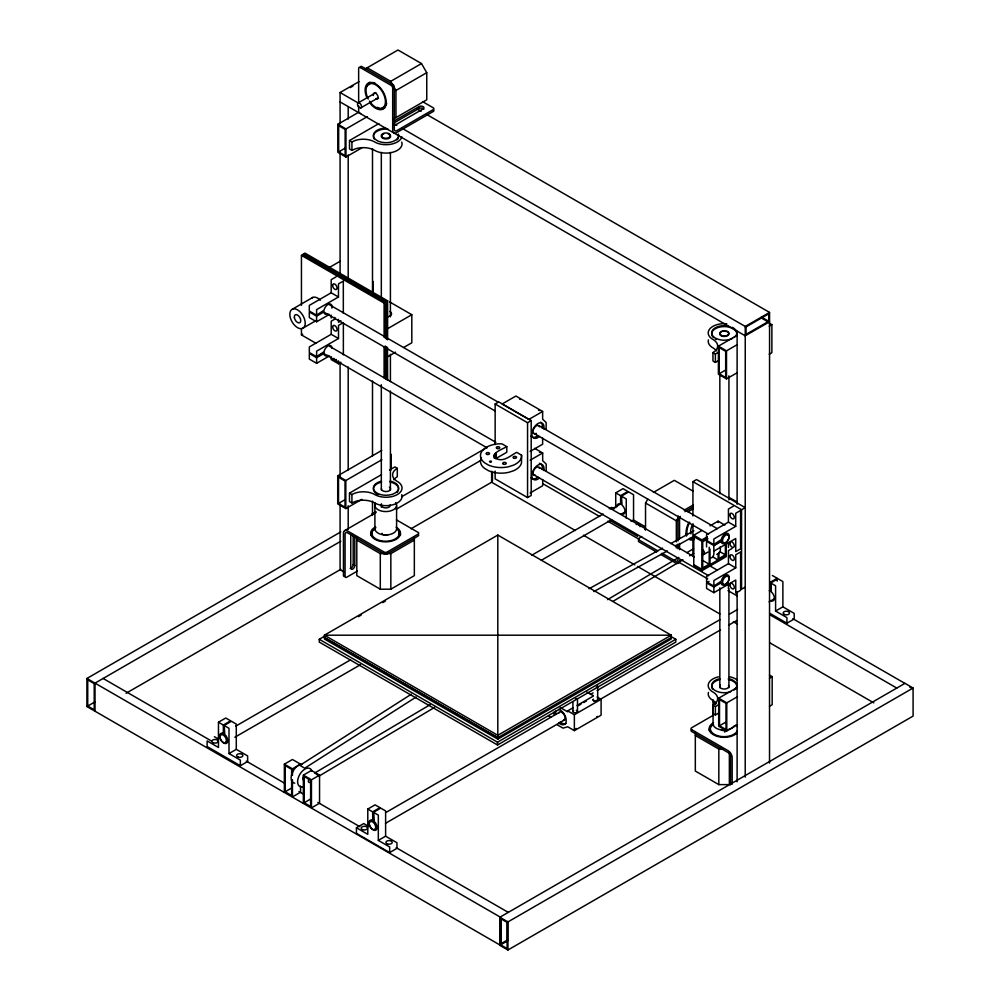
<?xml version="1.0" encoding="UTF-8"?>
<svg xmlns="http://www.w3.org/2000/svg" width="1000" height="1000" viewBox="0 0 1000 1000"><rect width="100%" height="100%" fill="white"/><g stroke="black" fill="none" stroke-linecap="round" stroke-linejoin="round"><path stroke-width="1.5" d="M495.538 453.137L495.538 458.75L506.8 452.262L506.8 446.65C503.888 448.625 488.438 453.7 496.725 458.85C504.075 462.137 510.688 455.363 516.675 452.35L521.55 455.163L521.5 462.962A20.625 11.912 0 0 1 513.45 470.8L508.75 472.325A20.625 11.912 0 0 1 488.338 470.625L484.575 468.4A20.625 11.912 0 0 1 481.488 457.55M521.55 455.163L521.5 457.337A20.625 11.912 0 0 1 513.45 465.188L508.75 466.7A20.625 11.912 0 0 1 488.338 465.012L484.575 462.788A20.625 11.912 0 0 1 482.125 450.962L484.862 448.288A20.625 11.912 0 0 1 498.625 443.825L501.962 443.85L506.8 446.65M343.363 354.837L343.363 322.612L338.5 325.412L338.5 338.512L331.2 334.312L309.325 346.938L309.325 352.55L316.625 356.763L324.05 351.725A5.725 3.312 -60 0 1 328.488 345.737A5.725 3.312 -60 0 1 332.013 348.338M713.8 544.575L721.275 539.562A5.725 3.312 -60 0 1 727.513 533.35A5.725 3.312 -60 0 1 727.513 541.013A5.725 3.312 -60 0 1 721.275 541.987L721.15 541.275L713.8 545.513M645.537 530.163L645.537 503.038L647.8 499.125M678.587 516.9L676.338 520.812L676.338 541.912M411.25 694.25L299.875 765.387L304.738 768.2L416.112 697.05M319.2 776L434.625 707.387M613.112 601.275L682.9 559.788M689.613 555.8L693.637 553.413M314.562 773.112L430.163 704.663M607.587 599.612L678.825 557.425M686.888 552.65L693.612 548.675M364.562 69.3L397.987 50L421.488 63.562L426.75 72.688L426.75 99.825L393.325 119.125M340.087 123.737L340.1 92.537L359.012 81.625M350.25 87.613L352.925 86.075M421.488 63.562L390.7 81.35L367.2 67.775M358.062 102.963L375.9 92.662M360.513 108.038A2.862 1.65 60 0 0 361.05 104.825A2.862 1.65 60 0 0 357.95 103.038A2.862 1.65 60 0 0 358.488 106.875L360.513 108.038L378.338 97.75M426.75 72.688L395.962 90.463L393.325 88.95M361.987 147.775L345.962 157.025L337.863 152.35L337.863 124.275L357.887 112.713M337.863 124.275L345.962 128.95L367.325 116.625M401.763 142.088A16.038 9.262 0 0 1 394.25 151.788A16.038 9.262 0 0 1 375.887 151.025L374.7 150.363A16.1 9.3 0 0 0 355.262 148.887L351.925 150.363L349.5 148.963L349.5 140.538L378.862 123.588M338.675 151.875L345.15 155.625L345.15 129.425L338.675 125.675L338.675 151.875L345.35 148.025M393.212 121.5L419.012 106.6A2.862 1.65 0 0 1 423.062 106.6A2.862 1.65 0 0 1 423.062 108.938L395.975 124.588A2.862 1.65 0 0 1 393.212 125.013M393.212 123.375L419.012 108.475A2.862 1.65 0 0 1 423.812 109.213M301.45 305.287L301.45 255.387L302.688 254.662M329.7 267.275L340.412 261.087M336.037 276.875L331.175 279.688L331.175 292.787L309.3 305.413L309.3 311.025L316.588 315.238L316.588 309.625L338.462 297L338.462 283.9L343.325 281.087L343.325 313.312M292.538 309.1L312.8 297.413M316.55 315.212L324.012 310.212A5.725 3.312 -60 0 1 328.975 304.037A5.725 3.312 -60 0 1 331.85 308.113M316.55 316.15L323.938 311.938L324.012 312.625A5.725 3.312 -60 0 0 327.925 313.837M302.512 328.4A10.888 6.288 60 0 0 300.113 311.875A10.888 6.288 60 0 0 289.95 315.988A10.888 6.288 60 0 0 302.512 328.4L316.025 320.613M316.588 321.788L316.588 316.175L309.3 311.962L309.3 317.575L316.588 321.788L329.462 314.363M301.45 328.675L301.45 334.913L302.688 334.2M334.85 319.1L331.2 321.213L331.2 334.312M340.9 320.85L338.462 322.262L338.462 319.35M384.1 337.413L384.1 303.1L387.625 300.837L304.975 253.113L302.587 254.613L385.337 302.387L385.337 338.25M338.5 338.512L316.625 351.15L316.625 356.763L323.963 352.525M329.487 355.887L316.625 363.312L309.325 359.1L309.325 353.488L316.625 357.7L323.963 353.462L324.05 354.15A5.725 3.312 -60 0 0 327.962 355.363M387.5 328.75L411.812 314.713L411.812 342.788L403.7 347.463M331.2 356.662L331.2 359.575L338.5 363.775L340.925 362.375M387.5 356.825L395.6 352.15M361.838 499.338L345.825 508.587L337.713 503.913L337.713 475.838L381.763 450.412M337.713 475.838L345.825 480.513L381.85 459.712M495.15 444.562L495.15 404.012L498.787 401.912L531.2 420.625L531.2 495.475L527.562 497.575L495.15 478.862L495.15 471.062M401.75 494.663A16.038 9.262 0 0 1 394.237 504.363A16.038 9.262 0 0 1 375.887 503.6L374.7 502.938A16.1 9.3 0 0 0 355.262 501.463L351.925 502.938L349.487 501.538L349.487 493.113L381.525 474.625M389.525 470L394.875 466.912L397.3 468.312A16.1 9.3 0 0 0 397.3 481.463L398.125 481.925A16.038 9.262 0 0 1 397.525 494.438A16.038 9.262 0 0 1 375.887 495.175L374.7 494.513A16.1 9.3 0 0 0 355.262 493.038L351.925 494.513L349.487 493.113M338.525 503.438L345.012 507.188L345.012 480.988L338.525 477.238L338.525 503.438L345.2 499.588M542.638 411.463L528.862 419.425L502.125 403.988L515.9 396.025L542.638 411.463L542.638 419.162L546.15 422.537L546.15 429.087M495.15 404.012L527.562 422.725L531.2 420.625M86.912 678.462L500.163 917.05L500.163 945.125L86.912 706.538L86.912 678.462L340.812 531.888M371.875 513.95L375.925 511.613M401.575 496.8L486.662 447.675M344.637 530.638L376.05 512.5M340.812 541.237L95.025 683.15L95.025 711.213M396.175 509.275L481.262 460.15M86.912 706.538L95.025 701.862M745.212 777.113L745.25 326.45L769.562 312.413L426.538 114.375M530.112 451.45L542.638 444.212L542.638 438.05M745.4 327.275L768.75 313.812L768.75 321.3L745.212 334.862M737.175 372.75L726.5 378.913L718.4 374.237L718.4 346.163L737.087 335.375M126.075 693.275L340.812 569.312M411.037 528.763L492.062 481.987M745.212 335.8L769.562 321.775L761.425 317.087M530.15 460.225L542.675 452.987L542.675 460.688L546.188 464.062L546.188 470.613M726.787 323.762A16.038 9.262 0 0 0 710.225 328.413A16.038 9.262 0 0 0 712.125 338.975L712.95 339.438A16.1 9.3 0 0 1 712.95 352.587L715.375 353.988L718.05 352.45M718.4 346.163L726.5 350.838L737.175 344.675M769.212 326.188L771.875 324.65L771.875 352.713L769.212 354.25M382.938 552.125L380.3 553.638L356.8 540.075M712.95 352.587L712.95 361.012L715.375 362.413L718.05 360.875M357.4 571.05L346.7 577.238A2.288 1.325 -60 0 1 345.075 576.3L345.075 534.2A3.438 1.988 60 0 1 347.5 532.788L383.975 553.85A2.288 1.325 0 0 0 387.212 553.85L418 536.062A2.288 1.325 0 0 0 418.6 534.788M414.338 540.075L390.838 553.638L380.3 553.638L380.3 589.2L390.838 589.2L414.338 575.625L414.338 537.038M719.212 373.762L725.688 377.512L725.688 351.312L719.212 347.562L719.212 373.762L725.875 369.913M530.15 492.962L542.675 485.737L542.675 479.575M497.812 535.075L324.412 635.2L324.412 639.012L497.812 739.137L671.213 639.012L671.213 635.2L497.812 535.075L497.812 739.137M670.387 636.15L675.788 639.275L675.788 642.075L497.525 745L319.262 642.075L319.262 639.275L324.663 636.15M358.425 616.663L361.125 615.1M382.738 602.625L385.438 601.062M218.463 722.212L225.763 718L230.625 720.812L223.325 725.025L218.463 722.212L218.463 747.475L207.125 740.925L207.125 746.538L240.35 765.725L247.638 761.513L247.638 755.9L236.287 749.35L229 753.562L229 728.3L224.137 725.487L231.438 721.275L236.287 724.087L236.287 749.35M615.725 492.863L623.025 488.65L627.888 491.463L620.588 495.675L615.725 492.863L615.725 507.725M621 513.688A5.725 3.312 60 0 0 625.013 511.938A5.725 3.312 60 0 0 622.038 505.087L621.438 496.112L628.688 491.925L633.55 494.738L633.55 520L644.9 526.55L644.9 529.35M609.25 508.775L611.675 507.362L614.2 508.825M220.938 734.688L223.637 733.125M235.8 726.112L350.588 659.837M531.55 555.35L603.125 514.025M611.237 509.35L620.688 503.9M224.175 725.462L224.788 734.438A5.725 3.312 60 0 1 227.05 742.95A5.725 3.312 60 0 1 220.413 739.125A5.725 3.312 60 0 1 222.688 733.225L223.375 733.475M616.938 506.662A5.725 3.312 60 0 1 619.95 503.875L620.625 504.125M653.425 492.4L674.312 480.337L693.05 491.163M225.4 742.688A4.588 2.65 60 0 0 224.088 735.638A4.588 2.65 60 0 0 220.025 737.738A4.588 2.65 60 0 0 225.4 742.688L228.1 741.137M234.85 737.237L360.45 664.725M541.413 560.237L611.638 519.7M621.1 514.237L625.15 511.9M692.925 481.65L696.562 479.55L745.188 507.625L741.538 509.725L692.925 481.65L692.925 515.962M631.125 521.4L633.55 520M684.212 510.175L693.35 504.9M641.725 536.6L639.05 538.15A2.288 1.325 0 0 0 639.05 540.013L657.962 550.925M684.925 511.662L692.95 507.025M687.887 511.825L693.238 508.738M678.962 519.288L676.338 520.812L645.537 503.038M284.35 764.175L292.45 759.488L300.55 764.175L292.45 768.85L284.35 764.175L284.35 792.237M733.288 506.238L728.425 509.05L728.425 522.15L706.55 534.775L706.55 540.388L713.838 544.6L713.838 538.987L735.725 526.35L735.725 513.25L740.588 510.45L740.588 548.812L735.725 551.613L735.725 538.513L713.838 551.15L713.838 545.538L721.188 541.3M726.2 542.85L726.175 556.688L701.862 570.725L693.763 566.038L693.787 535.212L701.888 530.525M709.987 525.85L718.088 521.175L724.85 525.075M701.862 570.725L701.888 539.888L707.288 536.763M707.312 538.175L701.888 541.287L693.787 536.613M707.913 538.775L702.725 541.763L702.725 567.962L709.212 564.225L709.212 547.263M303.35 803.213L303.35 775.138L311.45 770.462L319.55 775.138L319.55 803.213L311.45 807.887L311.45 779.825L319.55 775.138M291.637 775.475L291.637 769.312L285.15 765.575L285.15 791.775L291.913 787.875M703.85 554.412L707.9 552.075M732.113 548.462L728.462 550.562L728.462 563.663L706.587 576.3L706.587 581.912L713.875 586.125L721.312 581.087A5.725 3.312 -60 0 1 727.55 574.862A5.725 3.312 -60 0 1 727.55 582.525A5.725 3.312 -60 0 1 721.312 583.513L721.225 582.812L713.838 587.038L706.587 582.85L706.587 588.462L713.875 592.675L735.75 580.037L735.75 593.138L740.612 590.337L740.612 551.975L735.75 554.775L735.75 567.875L713.875 580.513L713.875 586.125M725.387 544.075L725.387 554.862L718.913 558.6L718.913 552.438M726.2 555.325L701.862 569.312L693.763 564.637M304.163 802.738L310.637 806.488L310.637 780.288L304.163 776.55L304.163 802.738L310.912 798.85M706.587 582.85L709.038 581.438M745.188 587.15L741.538 589.25L741.538 509.725M367.788 809.05L375.075 804.85L379.938 807.65L372.65 811.862L367.788 809.05L367.788 834.312L356.438 827.763L356.438 833.388L389.663 852.562L396.962 848.35L396.962 842.738L385.613 836.188L378.325 840.4L378.325 815.138L373.462 812.325L374.1 821.287A5.725 3.312 60 0 1 376.375 829.8A5.725 3.312 60 0 1 369.738 825.962A5.725 3.312 60 0 1 372 820.075L372.688 820.325L372.688 811.838M324.412 637.612L497.812 737.725L671.213 637.537M777.2 581.125L777.2 578.3L769.912 582.513L769.912 590.988L769.262 590.725M319.262 639.275L497.525 742.188L675.788 639.275M356.438 827.763L363.738 823.562L368.775 826.475M370.262 821.525L372.962 819.963M386.463 812.175L559.325 712.375M590.388 694.438L593.088 692.875M597.137 690.537L720.037 619.587M729.488 614.125L737.588 609.45M769.912 590.988L769.95 582.487M373.462 820.812L373.5 812.312L380.75 808.125L385.613 810.925L385.613 836.188M770.312 600.525A5.725 3.312 60 0 0 774.338 598.775A5.725 3.312 60 0 0 771.363 591.925L770.763 582.95L778.012 578.763L782.875 581.575L782.875 606.838L794.212 613.387L794.212 619L786.925 623.212L769.65 613.237M560.175 707.475L567.688 711.812L567.688 710.875L573.038 707.788M577.05 705.475L593.1 696.213M578.387 705.638L581.062 704.087M583.737 702.55L586.413 701M374.725 829.538A4.588 2.65 60 0 0 373.413 822.475A4.588 2.65 60 0 0 369.338 824.587A4.588 2.65 60 0 0 374.725 829.538L377.425 827.975M385.525 823.3L565.138 719.6M600.25 699.325L720.45 629.925M728.55 625.25L736.65 620.575M769.062 601.862L774.463 598.737M567.688 710.875L574.362 714.725L601.1 699.287L601.1 715.188L574.362 730.625L567.688 726.775L563.013 728.138L557.337 724.862M770.725 591.462L770.725 582.975L775.588 585.788L775.588 611.05L782.875 606.838M737.475 724.75L726.787 730.925L718.688 726.237L718.688 698.175L737.375 687.387M718.525 676.825A16.038 9.262 0 0 0 712.138 691.55L712.95 692A16.1 9.3 0 0 1 712.95 705.15L715.387 706.562L719.388 704.25M718.688 698.175L726.787 702.85L737.475 696.688M769.5 678.188L772.175 676.65L772.175 704.725L769.5 706.263M713.075 715.4L691.663 727.775A2.288 1.325 0 0 0 691.663 729.65A2.288 1.325 0 0 0 691.663 731.513L728.125 752.562A3.438 1.988 60 0 1 730.55 756.775L730.55 784.85M712.95 705.15L712.95 713.575L715.387 714.975L719.388 712.663M719.5 725.775L725.987 729.513L725.987 703.312L719.5 699.575L719.5 725.775L726.175 721.925M721.462 747.537L718.825 749.062L695.325 735.5M499.837 917.25L904.975 683.337L913.088 688.025L913.088 716.087L507.938 950L499.837 945.325L499.837 917.25L507.938 921.925L913.088 688.025M499.837 945.325L507.938 940.638M589.025 588.763L662.537 548.125M670.7 543.612L693.85 530.825M593.888 591.562L667.4 550.938M675.562 546.425L693.263 536.638M349.5 140.538L351.925 141.938L355.262 140.463A16.1 9.3 0 0 1 374.7 141.938L375.887 142.613A16.038 9.262 0 0 0 401.85 136.875M723.337 749.062L718.825 749.062L718.825 784.613L729.362 784.613L729.362 752.15M389.338 134.575L388.862 134.312A4.537 2.625 0 0 0 388.212 134.062M732.188 327.275L733.763 328.15M727.588 332.075L727.688 332.137A4.537 2.625 0 0 1 728.15 332.5M715.337 338.95L716.312 339.487M377.088 494.025L378.062 494.575M422.488 101.587L433.2 107.775A2.288 1.325 0 0 1 433.2 109.65L396.737 130.7A3.438 1.988 -60 0 1 394.3 129.3L394.3 87.188A2.288 1.325 60 0 0 392.688 84.388L361.887 66.6A2.288 1.325 60 0 0 360.275 67.537A2.288 1.325 60 0 0 358.65 68.475L358.65 102.788M360.275 67.537L391.062 85.312A2.288 1.325 60 0 1 392.688 88.125L392.688 130.225A5.725 3.312 -60 0 0 396.737 132.562L433.2 111.512A2.288 1.325 0 0 0 433.562 109.925M417.075 108.912L421.125 111.25M761.425 318.025L767.9 321.763M769.175 323.088L771.875 324.65M340.1 92.537L359.012 103.45M394.125 123.725L396.825 125.288M402.225 128.4L745.25 326.45M340.087 101.912L745.25 335.8M729.112 497.438L736.975 501.987M389.5 301.837L411.812 314.713M303.725 253.837L386.475 301.613L386.475 339.038M301.45 255.387L384.1 303.1M331.175 292.787L338.462 297M728.425 522.15L735.725 526.35M328.363 304.113L498.525 402.362M539.038 425.75L717.3 528.663M725.413 533.35L728.112 534.9A4.588 2.65 -60 0 1 726.513 542.038A4.588 2.65 -60 0 1 722.65 539.575A4.588 2.65 -60 0 1 728.112 534.9M323.663 311.988L495.175 411M532.987 432.837L708.55 534.2M720.713 541.213L723.413 542.775M772.337 575.5L777.2 578.3M713.838 545.538L706.55 541.325L706.55 546.938M693.787 535.212L701.888 539.888M719.987 551.737L725.387 554.862M621.4 496.138L626.263 498.95L626.263 518.263M534.65 448.363L542.675 452.987M728.462 563.663L735.75 567.875M712.7 556.888L718.1 560L718.1 553.763M702.45 560.325L709.212 564.225M329.75 346.413L495.863 442.312M539.075 467.275L694.375 556.938M710.588 566.287L717.337 570.188M725.438 574.862L728.138 576.425A4.588 2.65 -60 0 1 726.55 583.562A4.588 2.65 -60 0 1 722.688 581.087A4.588 2.65 -60 0 1 728.138 576.425M301.45 334.913L316.112 343.375M792.8 618.675L904.887 683.388M909.675 686.988L912.275 688.487M775.588 611.05L786.925 617.6L786.925 623.212M323.7 353.5L487.1 447.85M533.025 474.363L708.587 575.712M720.738 582.737L723.438 584.3M609.7 520.262L637.6 536.375M542.962 483.787L599.688 516.525M607.788 521.213L638.85 539.138M679.362 562.525L707.725 578.9M727.975 590.6L737.438 596.062M769.85 614.775L896.787 688.062M662.013 553.275L675.512 561.062A3.438 1.988 60 0 0 677.95 559.663M656.612 552.025L639.05 541.888A2.288 1.325 0 0 1 638.462 540.612M660.662 554.362L675.512 562.938A5.725 3.312 60 0 0 679.562 560.6M575.375 530.562L491.637 482.225L491.637 471.312M583.475 535.237L634.8 564.875M637.5 566.425L719.875 613.987M733.375 621.788L737.438 624.125M769.85 642.837L873.838 702.875M769.463 675.088L772.175 676.65M396.388 519.85L418 532.325A2.288 1.325 0 0 1 418 534.2L387.212 551.975A2.288 1.325 0 0 1 383.975 551.975L347.5 530.925A5.725 3.312 60 0 0 343.45 533.263L343.45 575.363A2.288 1.325 -60 0 0 344.65 576.475M388.2 552.125L390.838 553.638L390.838 589.2M691.663 729.65L728.125 750.7A5.725 3.312 60 0 1 732.175 757.712L732.175 784.225M597.1 696.975L601.1 699.287M586.912 692.038L593.175 695.65M353.175 534.812L353.175 564.6L354.8 565.538A2.862 1.65 -60 0 1 352.775 569.05A2.862 1.65 -60 0 1 350.75 567.875L350.75 536.6A2.862 1.65 -60 0 1 351.763 533.987M380.3 589.2L356.8 575.625L356.8 537.038M718.825 784.613L695.325 771.05L695.325 732.45M344.15 572.075L340.087 569.738L340.087 504.237M548.663 715.8L551.337 717.337M324.412 637.537L497.812 737.65M316.15 774.112L318.75 775.612M303.35 775.138L311.45 779.825M214.412 736.712L218.2 738.9M103.125 678.462L211.163 740.837M246.275 761.112L284.088 782.95M298.938 791.525L303 793.863M317.85 802.438L359.712 826.612M396.175 847.663L508.275 912.375M229 753.562L240.35 760.113L240.35 765.725M378.325 840.4L389.663 846.95L389.663 852.562M285.15 791.775L291.637 795.512L291.637 780.1M769.562 312.413L769.525 763.088M746.062 326.912L746.062 334.4M737.113 331.125L737.113 504.225M737.113 591.55L737.113 781.8M728.925 375.838L728.925 499.9M728.925 588.787L728.925 687.712M728.425 543.038L728.425 547.413M728.462 583.112L728.462 588.925M726.787 702.85L726.787 730.925M726.5 350.838L726.5 378.913M724.837 729.237L724.837 732.175M719.837 374.275L719.837 493.663M719.837 587.913L719.837 687.712M718.088 521.175L718.088 522.575M715.375 353.988L715.375 362.413M715.387 706.562L715.387 714.975M713.875 587.062L713.875 592.675M710.013 549.087L710.013 564.688M692.925 523.763L692.925 556.512M679.562 538.763L679.562 518.5A2.288 1.325 -60 0 1 680.375 516.413M679.562 543.45L679.562 549.688M677.95 540.95L677.95 517.562A2.288 1.325 -60 0 1 678.425 515.962M677.95 544.075L677.95 548.75M676.338 544.925L676.338 547.95M620.625 495.65L620.588 504.15M597.7 685.975L597.7 700.013M577.487 699.2L577.487 711.675M574.362 714.725L574.362 730.625M572.913 702.15L572.913 711.5M527.562 422.725L527.562 497.575M507.938 921.925L507.938 950M507.463 921.488L507.463 939.975L500.975 943.725L500.975 919.062M497.525 742.188L497.525 745M496.138 452.8L496.138 458.413M494.6 454.05L494.6 458.263M494.113 455.075L494.113 457.875M492.45 471.575L492.45 480.825M419.012 106.6L419.012 108.475M397.3 468.312L397.3 476.737A16.1 9.3 0 0 0 393.812 479.75M396.6 505.788L396.6 529.175A10.888 6.288 0 0 1 383.475 534.812A10.888 6.288 0 0 1 375.5 526.562M395.962 117.6L395.962 90.463L390.7 81.35L390.7 84.388M391.2 454.312L391.2 469.913M390.412 152.413L390.412 316.837M390.412 354.263L390.412 381.637M390.412 391L390.412 489.938M387.625 300.837L387.625 339.825M387.5 347.463L387.625 380.363M386.475 346.838L386.475 379.575L386.375 346.775M386.375 301.55L386.375 338.975M385.238 345.988L385.337 378.8M384.1 346.763L384.1 377.95M381.325 152.413L381.325 298.125M381.325 384.762L381.325 489.938M381.325 503.963L381.325 507.088M374.9 504.775L374.9 528.162M373.188 281.462L373.188 293.525M372.5 148.688L372.5 293.712M372.5 381.05L372.5 455.9M372.5 501.125L372.5 515.15M358.65 105.9L358.65 110.575A5.725 3.312 -60 0 0 360.675 113.462M354.8 537.238L354.8 565.538M351.925 141.938L351.925 150.363M351.925 494.513L351.925 502.938M348.2 106.587L348.2 119.062M348.2 154.925L348.2 278.125M348.2 367.013L348.2 469.925M348.2 505.8L348.2 529.188M345.962 128.95L345.962 157.025M345.825 480.513L345.825 508.587M340.087 151.812L340.087 275M340.087 362.325L340.087 476.175M338.5 360.875L338.5 363.775M331.175 315.138L331.175 318.05M316.625 357.7L316.625 363.312M300.55 786L300.55 792.237L292.45 796.912L292.45 779.762M292.45 768.85L292.45 775.088M223.375 725L223.325 733.5M713.7 550.588A10.312 5.95 60 0 1 710.3 558.1M720.175 546.838A10.312 5.95 60 0 1 716.787 554.35M702.425 549.587A2.862 1.65 60 0 1 704.45 553.1A2.862 1.65 60 0 1 702.425 554.263M536.287 433.375A4.588 2.65 -60 0 1 533.062 431.825A4.588 2.65 -60 0 1 535.725 426.275A4.588 2.65 -60 0 1 539.425 426.863M538.587 410.312A2.288 1.325 60 0 1 539.4 410.538M519.612 399.05A2.288 1.325 60 0 1 520 399.462M539.487 436.438A8.6 4.963 -60 0 1 531.862 434.675A8.6 4.963 -60 0 1 538.45 423.275A8.6 4.963 -60 0 1 543.787 429M540.588 422.188A8.6 4.963 -60 0 1 542.163 428.062M537.863 435.5A8.6 4.963 -60 0 1 531.025 436.175M335.4 318.062A3.15 1.825 60 0 1 334.237 317.4M736.162 688.787A12.588 7.275 0 0 0 733.775 681.65L732.2 680.775A12.588 7.275 0 0 0 728.375 679.55M712.5 689.013A12.588 7.275 0 0 1 719.762 679.625M734.038 690.062A12.588 7.275 0 0 0 733.775 680.713L732.2 679.837A12.588 7.275 0 0 0 728.375 678.612M730.725 691.712A12.588 7.275 0 0 1 716.325 691.125L714.737 690.238A12.588 7.275 0 0 1 719.762 678.688M708.413 692.438A16.038 9.262 0 0 0 712.138 699.963L712.95 700.425A16.1 9.3 0 0 1 716.45 703.438M729.5 676.725A16.038 9.262 0 0 1 734.375 678.288L735.562 678.95A16.1 9.3 0 0 0 737.15 679.762M728.5 685.475A4.537 2.625 0 0 1 728.55 687.275M728.225 687.688A4.537 2.625 0 0 1 721.4 688.45L720.825 688.138A4.537 2.625 0 0 1 720.288 685.138M736.15 336.225A12.588 7.275 0 0 0 733.763 329.087L732.188 328.2A12.588 7.275 0 0 0 716 328.363A12.588 7.275 0 0 0 713.45 337.587M735.05 329.175A12.588 7.275 0 0 1 734.025 337.5M732.5 338.413A12.588 7.275 0 0 1 716.312 338.562L714.737 337.675A12.588 7.275 0 0 1 713.825 328.837A12.588 7.275 0 0 1 728.363 326.037M708.413 339.875A16.038 9.262 0 0 0 712.125 347.4L712.95 347.863A16.1 9.3 0 0 1 716.438 350.875M728.487 332.912A4.537 2.625 0 0 1 726.912 335.975A4.537 2.625 0 0 1 721.388 335.887L720.825 335.562A4.537 2.625 0 0 1 721.275 331.875M722.625 331.4A4.537 2.625 0 0 1 726.462 331.562M366.538 96.888A14.9 8.6 60 0 1 373.837 83.038A14.9 8.6 60 0 1 386.037 104.175A14.9 8.6 60 0 1 370.4 103.575M384.738 108.05A14.9 8.6 60 0 1 377.287 107.3M367.113 86.125A14.9 8.6 60 0 1 369.837 82.238M368.9 84.675A13.75 7.938 60 0 1 370.45 83.238M372.463 82.613A13.75 7.938 60 0 1 374.812 82.85M386.712 103.475A13.75 7.938 60 0 1 382.188 107.675M368.263 99A13.75 7.938 60 0 1 373.462 83.863A13.75 7.938 60 0 1 385.163 104.138A13.75 7.938 60 0 1 369.45 101.075M373.35 95.45A3.438 1.988 60 0 1 375.288 93.075A3.438 1.988 60 0 1 378.125 97.238A3.438 1.988 60 0 1 375.7 98.888M378.537 98.275A3.438 1.988 60 0 1 377.325 97.95M374.975 93.062A3.438 1.988 60 0 1 375.225 92.525M397 492.463A12.588 7.275 0 0 0 395.513 484.162L393.938 483.288A12.588 7.275 0 0 0 390.112 482.05M376.488 493.688A12.588 7.275 0 0 1 381.5 482.137M381.5 481.2A12.588 7.275 0 0 0 376.488 492.75L378.062 493.638A12.588 7.275 0 0 0 395.037 493.05A12.588 7.275 0 0 0 395.513 483.225L393.938 482.35A12.588 7.275 0 0 0 390.112 481.125M389.425 487.212A4.537 2.625 0 0 1 389.263 490.75A4.537 2.625 0 0 1 383.137 490.962L382.562 490.637A4.537 2.625 0 0 1 381.512 488.512M389.925 311.438A5.725 3.312 0 0 1 387.362 316.975M398.438 137.5A12.588 7.275 0 0 1 397.013 139.887M374.237 138.95A12.588 7.275 0 0 1 387.987 129.175M398.375 134.975A12.588 7.275 0 0 1 398.6 136.237M398.375 134.037A12.588 7.275 0 0 1 392.475 141.65A12.588 7.275 0 0 1 378.062 141.062L376.488 140.175A12.588 7.275 0 0 1 374.513 132.45A12.588 7.275 0 0 1 385.8 128.15M389.438 134.637A4.537 2.625 0 0 1 389.263 138.175A4.537 2.625 0 0 1 383.137 138.387L382.575 138.075A4.537 2.625 0 0 1 381.525 135.938M381.712 135.5A4.537 2.625 0 0 1 382.475 134.7M383.025 134.375A4.537 2.625 0 0 1 383.675 134.1M311.45 298.35A10.888 6.288 60 0 1 320.363 300.175M539.425 452.05A2.288 1.325 60 0 1 539.85 452.362M539.525 477.962A8.6 4.963 -60 0 1 531.888 476.2A8.6 4.963 -60 0 1 538.475 464.8A8.6 4.963 -60 0 1 543.812 470.513M535.487 475.25A4.588 2.65 -60 0 1 534.038 469.837A4.588 2.65 -60 0 1 539.462 468.375M539.362 463.325A8.6 4.963 -60 0 1 542.2 469.588M537.9 477.025A8.6 4.963 -60 0 1 531.062 477.7M336.425 359.487A3.15 1.825 60 0 1 335.425 359.588M334.275 358.913A3.15 1.825 60 0 1 333.738 358.35M390.213 504.812A4.525 2.612 0 0 1 385.387 507.887A4.525 2.612 0 0 1 381.488 504.4M395.588 502.587A10.888 6.288 0 0 1 386.3 511.562A10.888 6.288 0 0 1 375.5 503.175M396.125 527.175A14.9 8.6 0 0 1 396.125 539.338A14.9 8.6 0 0 1 375.05 539.338A14.9 8.6 0 0 1 375.05 527.175M353.175 564.6A2.862 1.65 -60 0 1 350.138 568.387M370.688 535.138A14.9 8.6 0 0 1 375.05 529.05M398.488 530.837A14.9 8.6 0 0 1 400.487 535.138M397.475 529.325A13.75 7.938 0 0 1 393.45 539.8A13.75 7.938 0 0 1 375.037 538.4A13.75 7.938 0 0 1 375.85 527.675M371.812 535.163A13.75 7.938 0 0 1 372.287 533.112M398.85 533.112A13.75 7.938 0 0 1 399.325 535.163M388 534.7A3.438 1.988 0 0 1 383.137 534.7M382.587 534.288A3.438 1.988 0 0 1 382.125 533.288M734.163 725.888A10.888 6.288 0 0 1 728.575 729.463M725.875 729.963A10.888 6.288 0 0 1 713.05 723.275L713.05 699.887A10.888 6.288 0 0 0 715.612 704.463M736.975 733.012A14.9 8.6 0 0 1 715 735.537A14.9 8.6 0 0 1 713.538 722.625M709.175 730.575A14.9 8.6 0 0 1 713.538 724.5M737.375 730.763A13.75 7.938 0 0 1 718.825 736.05A13.75 7.938 0 0 1 712.188 724.737M736 724.737A13.75 7.938 0 0 1 737.375 726.663M710.812 732.638A13.75 7.938 0 0 1 710.337 730.588M726.525 730.113A3.438 1.988 0 0 1 721.112 729.7M294.775 783.162A10.312 5.95 -60 0 1 292.1 773.2A10.312 5.95 -60 0 1 302.062 764.375M303.5 779.938A2.8 1.613 -60 0 1 303.5 776.7M303.012 786.737A10.312 5.95 -60 0 1 299.738 774.538A10.312 5.95 -60 0 1 311.938 771.263M311.4 781.338A2.862 1.65 -60 0 1 308.637 782.075A2.862 1.65 -60 0 1 309.375 778.45M292.425 772.725A2.862 1.65 -60 0 1 292.425 770.375M693.863 539.775A14.9 8.6 -60 0 1 689.137 539.35M686.413 535.475A14.9 8.6 -60 0 1 689.137 522.15M692.237 538.837A14.9 8.6 -60 0 1 689.7 539.087M694.075 538.725A13.75 7.938 -60 0 1 689.712 538.337M687.2 534.75A13.75 7.938 -60 0 1 689.712 522.45M686.55 535.962A13.75 7.938 -60 0 1 685.575 533.812M691.012 533.913A10.312 5.95 -60 0 1 692.5 524.8M597.463 699.338A2.288 1.325 0 0 1 595.262 701.25A2.288 1.325 0 0 1 593.5 699.188A2.288 1.325 0 0 0 595.475 701.175L597.463 700.512A2.288 1.325 0 0 0 597.463 699.188M597.513 686.425A2.288 1.325 0 0 1 596.425 687.075M327.625 639.888A1.725 0.988 0 0 1 326.987 639.525M499 737.475A1.725 0.988 0 0 1 498.65 737.638M497.35 737.738A1.725 0.988 0 0 1 496.575 737.475M576.312 710.3A2.288 1.325 0 0 1 577.05 712.212A2.288 1.325 0 0 1 573.7 712.463A2.288 1.325 0 0 1 573.55 710.512M597.463 716.413A2.288 1.325 0 0 1 596.625 716.9M576.312 728.5A2.288 1.325 0 0 1 575.763 728.637M558.6 709.3A8.6 4.963 60 0 1 566.25 720.5A8.6 4.963 60 0 1 558.6 722.862M554.312 715.413A8.6 4.963 60 0 1 554.312 711.787M558.663 713.275A4.588 2.65 60 0 1 563.775 714.225A4.588 2.65 60 0 1 563.425 720.225M566.1 723.5A8.6 4.963 60 0 1 560.225 721.925M555.925 714.475A8.6 4.963 60 0 1 555.925 710.85M636.188 524.438A3.15 1.825 0 0 1 640.037 526.663M576.862 698.475A2.288 1.325 0 0 1 575.45 698.875M489.562 461.488C491.238 464.162 492.762 459.525 489.562 461.488M671.213 635.2L497.812 735.312L324.412 635.2L671.213 635.2M94.213 683.612L87.725 679.875L87.725 706.062L94.213 709.812L94.213 683.612M507.125 922.4L500.65 918.65L500.65 944.85L507.125 948.6L507.125 922.4M486.925 454.425A1.725 0.988 0 0 0 489.525 453.587A1.725 0.988 0 0 0 486.962 452.713A1.725 0.988 0 0 0 486.925 454.425M503.288 464.038A1.725 0.988 0 0 0 506.175 463.587A1.725 0.988 0 0 0 504.062 462.375A1.725 0.988 0 0 0 503.288 464.038M513.625 458.075A1.725 0.988 0 0 0 516.5 457.625A1.725 0.988 0 0 0 514.4 456.413A1.725 0.988 0 0 0 513.625 458.075M497.175 448.525A1.725 0.988 0 0 0 499.75 447.675A1.725 0.988 0 0 0 497.188 446.8A1.725 0.988 0 0 0 497.175 448.525M729.85 543.312A3.15 1.825 60 0 0 733.188 547.475A3.15 1.825 60 0 0 733.188 543.013A3.15 1.825 60 0 0 729.85 543.312M729.85 514.775A3.15 1.825 60 0 0 733.188 518.938A3.15 1.825 60 0 0 733.188 514.475A3.15 1.825 60 0 0 729.85 514.775M332.587 285.413A3.15 1.825 60 0 0 335.938 289.575A3.15 1.825 60 0 0 335.938 285.125A3.15 1.825 60 0 0 332.587 285.413M721.587 335.487A4.588 2.65 0 0 0 728.925 333.725A4.588 2.65 0 0 0 722.625 330.938A4.588 2.65 0 0 0 721.587 335.487M383.088 137.7A4.588 2.65 0 0 0 390.412 135.95A4.588 2.65 0 0 0 384.113 133.15A4.588 2.65 0 0 0 383.088 137.7M294.375 317.6A4.525 2.612 60 0 0 299.6 322.775A4.525 2.612 60 0 0 298.6 315.887A4.525 2.612 60 0 0 294.375 317.6M729.875 584.837A3.15 1.825 60 0 0 733.225 588.987A3.15 1.825 60 0 0 733.225 584.538A3.15 1.825 60 0 0 729.875 584.837M729.875 556.3A3.15 1.825 60 0 0 733.225 560.462A3.15 1.825 60 0 0 733.225 556A3.15 1.825 60 0 0 729.875 556.3M332.625 326.938A3.15 1.825 60 0 0 335.962 331.1A3.15 1.825 60 0 0 335.962 326.637A3.15 1.825 60 0 0 332.625 326.938M362.762 829.7A3.15 1.825 0 0 0 367.5 828.125A3.15 1.825 0 0 0 362.762 826.55A3.15 1.825 0 0 0 362.762 829.7M387.488 843.962A3.15 1.825 0 0 0 392.212 842.387A3.15 1.825 0 0 0 387.488 840.812A3.15 1.825 0 0 0 387.488 843.962M784.087 614.325A3.15 1.825 0 0 0 789.362 613.513A3.15 1.825 0 0 0 785.5 611.275A3.15 1.825 0 0 0 784.087 614.325M213.45 742.85A3.15 1.825 0 0 0 218.175 741.275A3.15 1.825 0 0 0 213.45 739.7A3.15 1.825 0 0 0 213.45 742.85M238.162 757.125A3.15 1.825 0 0 0 242.887 755.55A3.15 1.825 0 0 0 238.162 753.975A3.15 1.825 0 0 0 238.162 757.125"/></g></svg>
